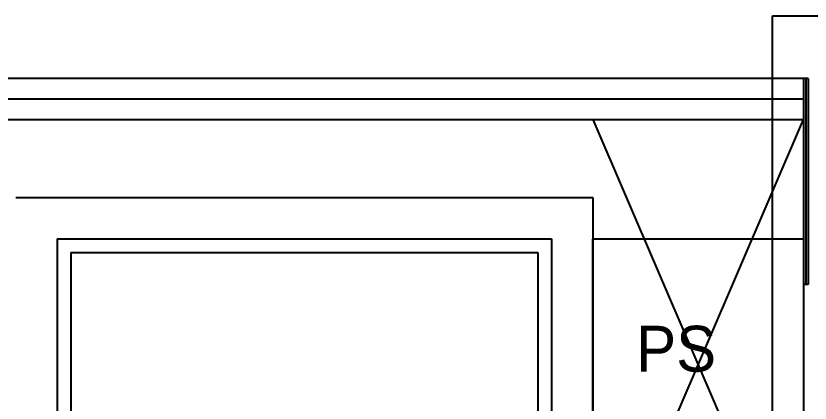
# Model space of a CAD drawing. Header units: millimetres. Extents: x 968909 to 1007504, y 395965 to 423289.
# Drawn here: x 980376 to 982111, y 404700 to 405545 of the extents above; entities that cross this region are included whole.
import ezdxf
from ezdxf.enums import TextEntityAlignment as Align

# ---------------------------------------------------------------- set-up
doc = ezdxf.new("R2010")
doc.units = ezdxf.units.MM
doc.header["$LTSCALE"] = 100
doc.layers.add('l4', color=4, linetype='Continuous')
doc.styles.add('돋음', font='Dotum.ttf')

msp = doc.modelspace()

# ---------------------------------------------------------------- linework, layer by layer
at = {"elevation": 54985.4}
msp.add_lwpolyline([(982029.1, 405545.1), (997615.4, 405545.1), (997615.4, 395965.3), (982029.1, 395965.3)], close=True, dxfattribs=at)
at = {"layer": 'l4'}
for p, q in [((982106.3, 405408.7, 54985.4), (978616.3, 405408.7, 54985.4)), ((982096.3, 405408.7, 0), (982096.3, 404958.7, 0)), ((982101.3, 405408.7, 0), (982101.3, 404958.7, 0)), ((982106.3, 405408.7, 54985.4), (982106.3, 404958.7, 54985.4)), ((978706.3, 405363.7, 0), (982096.3, 405363.7, 0)), ((978706.3, 405318.7, 0), (982096.3, 405318.7, 0)), ((981636.3, 404248.7, 0), (982096.3, 405318.7, 0)), ((981636.3, 405318.7, 0), (982096.3, 404248.7, 0)), ((980376.3, 405148.7, 0), (981636.3, 405148.7, 0)), ((981636.3, 405148.7, 0), (981636.3, 404248.7, 0)), ((980466.3, 405058.7, 0), (981546.3, 405058.7, 0)), ((980466.3, 405058.7, 0), (980466.3, 403942.8, 0)), ((981546.3, 405058.7, 0), (981546.3, 404158.7, 0)), ((981636.3, 404248.7, 0), (981636.3, 405058.7, 0)), ((981636.3, 405058.7, 0), (982096.3, 405058.7, 0)), ((982096.3, 405058.7, 0), (982096.3, 404248.7, 0)), ((980496.3, 405028.7, 0), (981516.3, 405028.7, 0)), ((980496.3, 405028.7, 0), (980496.3, 403942.8, 0)), ((981516.3, 405028.7, 0), (981516.3, 404128.7, 0)), ((982096.3, 404958.7, 54985.4), (982096.3, 403942.8, 54985.4)), ((982106.3, 404958.7, 54985.4), (982096.3, 404958.7, 54985.4))]:
    msp.add_line(p, q, dxfattribs=at)

# ---------------------------------------------------------------- texts
at = {"layer": 'l4', "style": '돋음'}
msp.add_text('PS', height=100, dxfattribs=at).set_placement((981818.4, 404818.8, 0), align=Align.MIDDLE_CENTER)

doc.saveas('drawing.dxf')
